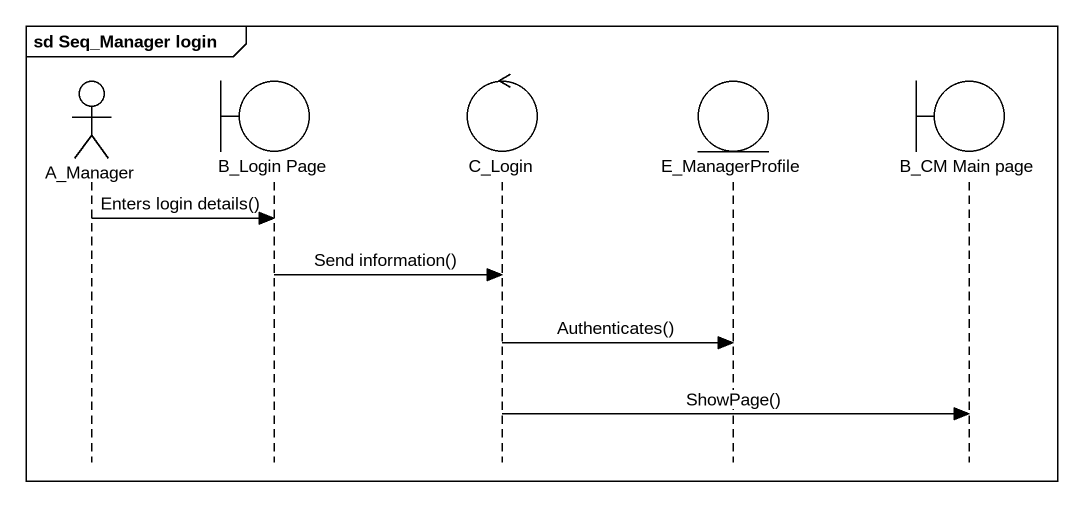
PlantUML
@startuml
mainframe sd Seq_Manager login
hide footbox
actor A_Manager
boundary "B_Login Page" as B_Login_Page
control C_Login
entity E_ManagerProfile
boundary "B_CM Main page" as B_CM_Main_page

A_Manager -> B_Login_Page : Enters login details()
B_Login_Page -> C_Login : Send information()
C_Login -> E_ManagerProfile : Authenticates()
C_Login -> B_CM_Main_page : ShowPage()
@enduml
